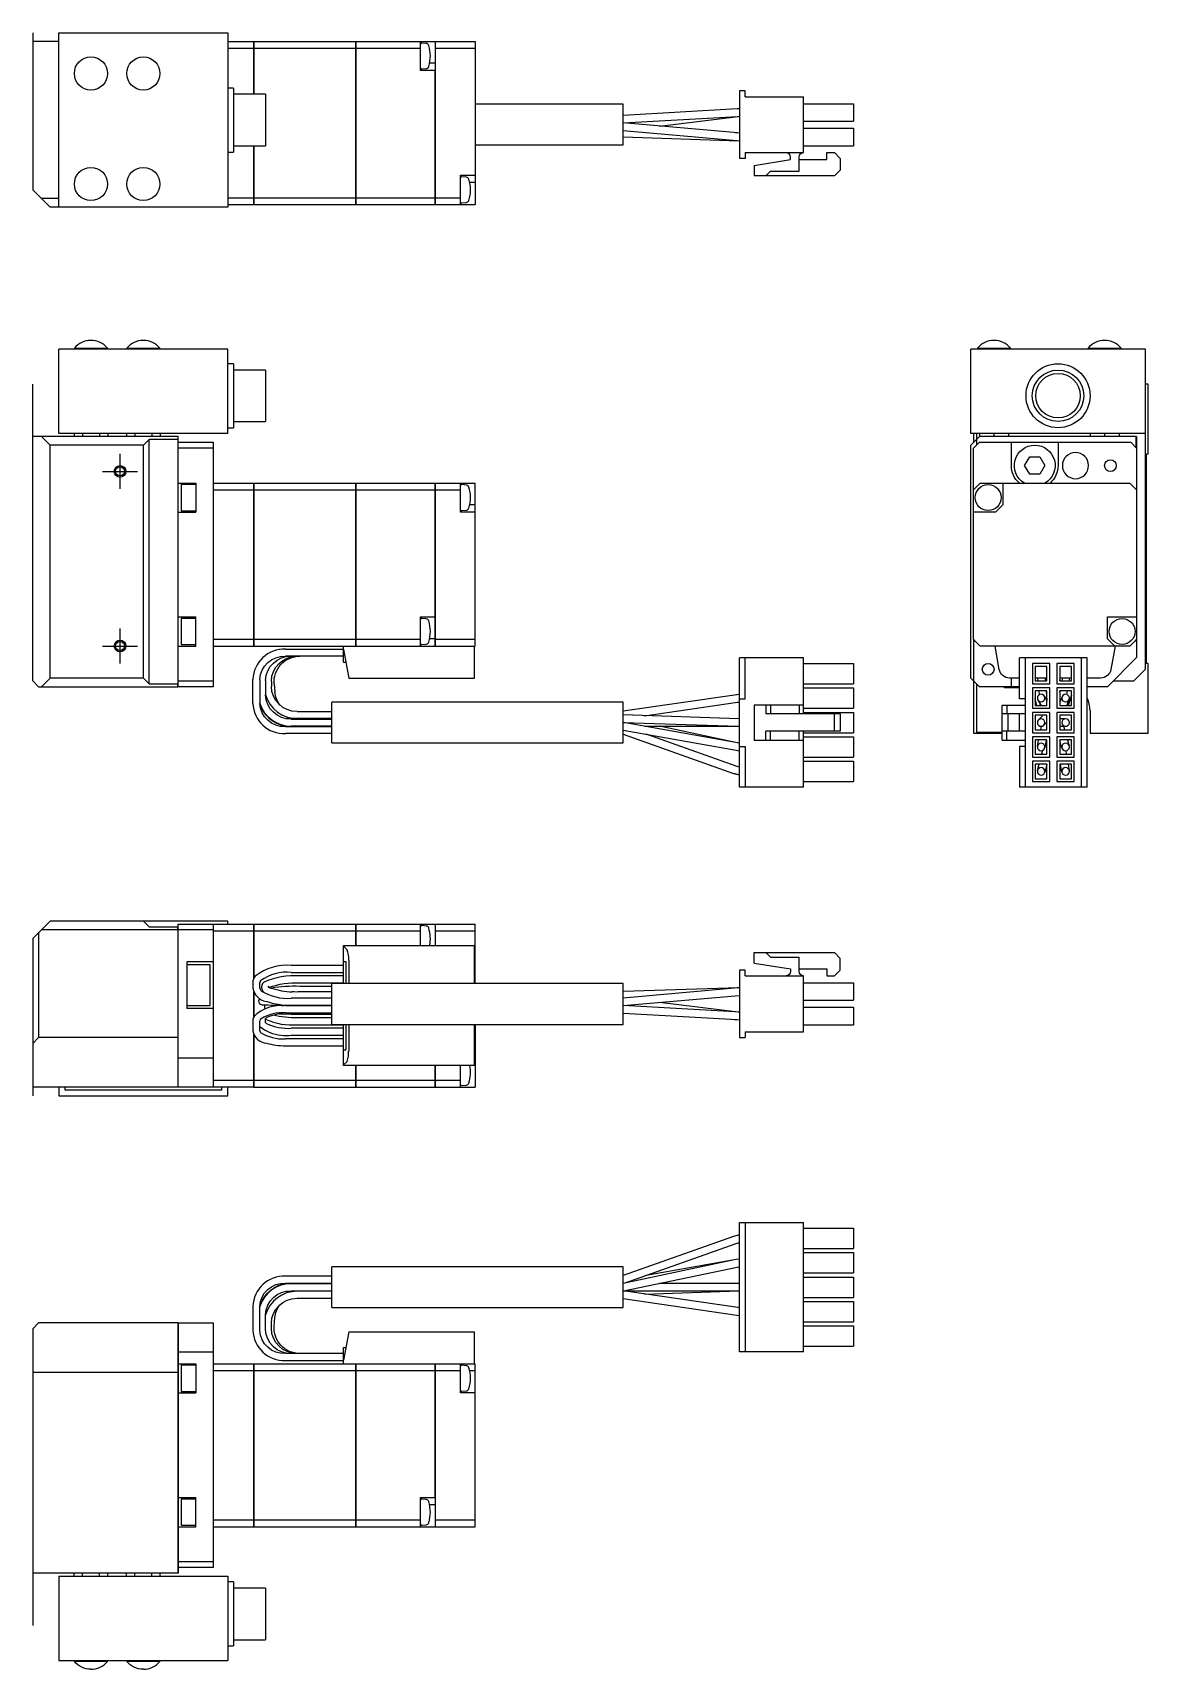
# Model space of a CAD drawing. Extents: x -1 to 450, y -8 to 292.
# Drawn here: x 258.5 to 450.1, y 10 to 291.2 of the extents above; entities that cross this region are included whole.
import ezdxf

# ---------------------------------------------------------------- set-up
doc = ezdxf.new("R2010")
doc.units = 0
doc.header["$LTSCALE"] = 0.5
doc.linetypes.add('CENTER', pattern=[50.8, 31.75, -6.35, 6.35, -6.35])
for name, color, linetype in [('MSM_CENTER', 1, 'CENTER'), ('MSM_CONTINUOUS', 7, 'CONTINUOUS'), ('MSM_NARROW', 5, 'CONTINUOUS')]:
    doc.layers.add(name, color=color, linetype=linetype)

msp = doc.modelspace()

# ---------------------------------------------------------------- linework, layer by layer
at = {"layer": 'MSM_CENTER'}
for p, q in [((273.49, 212.82), (273.49, 218.82)), ((270.49, 215.82), (276.49, 215.82)), ((273.49, 182.82), (273.49, 188.82)), ((270.49, 185.82), (276.49, 185.82))]:
    msp.add_line(p, q, dxfattribs=at)
at = {"layer": 'MSM_CONTINUOUS'}
for p, q in [((258.49, 291.2), (258.49, 264.2)), ((262.99, 289.7), (258.49, 289.7)), ((262.99, 291.2), (291.99, 291.2)), ((262.99, 261.2), (262.99, 291.2)), ((291.99, 291.2), (291.99, 261.2)), ((291.99, 289.7), (296.48, 289.7)), ((296.48, 280.62), (296.48, 289.7)), ((296.49, 289.7), (296.49, 280.62)), ((296.49, 289.7), (313.98, 289.7)), ((313.98, 261.7), (313.98, 289.7)), ((313.99, 289.69), (313.98, 289.69)), ((313.99, 289.7), (313.99, 261.7)), ((313.99, 289.7), (327.59, 289.7)), ((325.09, 284.7), (325.09, 289.7)), ((327.6, 289.7), (327.6, 261.7)), ((327.6, 289.7), (334.49, 289.7)), ((334.49, 289.7), (334.49, 261.7)), ((291.99, 288.54), (296.48, 288.54)), ((296.49, 288.54), (313.98, 288.54)), ((313.99, 288.53), (313.98, 288.53)), ((313.99, 288.54), (325.09, 288.54)), ((326.08, 289.36), (325.31, 289.43)), ((327.6, 288.54), (334.49, 288.54)), ((327.59, 284.7), (325.09, 284.7)), ((325.31, 284.97), (326.08, 285.03)), ((327.59, 285.95), (326.66, 285.95)), ((327.59, 261.7), (327.59, 284.7)), ((292.99, 281.7), (291.99, 281.7)), ((292.99, 281.7), (292.99, 270.7)), ((298.49, 280.62), (292.99, 280.62)), ((296.49, 280.77), (296.48, 280.75)), ((298.49, 280.62), (298.49, 271.77)), ((359.89, 278.93), (334.49, 278.93)), ((359.89, 271.93), (359.89, 278.93)), ((380.89, 281.19), (379.89, 281.19)), ((379.89, 281.19), (379.89, 269.59)), ((380.89, 280.19), (380.89, 281.19)), ((380.89, 280.19), (390.89, 280.19)), ((390.89, 270.59), (390.89, 280.19)), ((390.89, 278.99), (399.49, 278.99)), ((399.49, 278.99), (399.49, 275.99)), ((379.47, 278.12), (359.89, 277)), ((359.89, 275.7), (379.55, 276.82)), ((379.54, 273.98), (359.92, 275.7)), ((366.12, 275.15), (379.67, 276.81)), ((379.89, 278.14), (379.47, 278.12)), ((379.55, 276.82), (379.89, 276.84)), ((379.88, 276.83), (379.89, 276.83)), ((390.89, 275.99), (399.49, 275.99)), ((359.89, 274.39), (379.42, 272.68)), ((359.89, 273.3), (379.76, 272.65)), ((379.89, 273.96), (379.12, 274.02)), ((379.89, 273.95), (379.54, 273.98)), ((390.89, 274.79), (399.49, 274.79)), ((399.49, 274.79), (399.49, 271.79)), ((291.99, 270.7), (292.99, 270.7)), ((292.99, 271.77), (298.49, 271.77)), ((296.48, 261.7), (296.48, 271.77)), ((296.48, 271), (296.49, 270.98)), ((296.49, 271.77), (296.49, 261.7)), ((334.49, 271.93), (359.89, 271.93)), ((379.42, 272.68), (379.89, 272.65)), ((379.76, 272.65), (379.89, 272.65)), ((380.89, 270.59), (380.89, 269.59)), ((380.89, 270.59), (390.89, 270.59)), ((390.89, 271.79), (399.49, 271.79)), ((394.89, 269.39), (394.89, 270.59)), ((394.89, 270.59), (396.19, 270.59)), ((396.19, 270.59), (397.19, 269.59)), ((380.89, 269.59), (379.89, 269.59)), ((382.39, 268.39), (388.64, 269.39)), ((382.39, 268.39), (382.39, 266.59)), ((384.39, 266.59), (385.19, 267.39)), ((385.19, 267.39), (390.14, 267.39)), ((388.64, 269.39), (388.64, 269.84)), ((390.14, 267.39), (390.14, 269.84)), ((390.14, 269.39), (394.89, 269.39)), ((397.19, 267.59), (396.19, 266.59)), ((397.19, 269.59), (397.19, 267.59)), ((331.99, 266.7), (334.49, 266.7)), ((331.99, 261.7), (331.99, 266.7)), ((332.97, 266.36), (332.2, 266.43)), ((334.49, 265.45), (333.55, 265.45)), ((396.19, 266.59), (382.39, 266.59)), ((259.99, 262.7), (258.49, 264.2)), ((262.99, 262.7), (259.99, 262.7)), ((261.49, 261.2), (259.99, 262.7)), ((291.99, 262.85), (296.48, 262.85)), ((291.99, 261.7), (296.48, 261.7)), ((296.49, 262.85), (313.98, 262.85)), ((296.49, 261.7), (313.98, 261.7)), ((313.99, 262.86), (313.98, 262.86)), ((313.99, 261.71), (313.98, 261.71)), ((313.99, 262.85), (327.59, 262.85)), ((313.99, 261.7), (327.59, 261.7)), ((327.6, 262.85), (331.99, 262.85)), ((327.6, 261.7), (334.49, 261.7)), ((332.2, 261.97), (332.97, 262.03)), ((291.99, 261.2), (261.49, 261.2)), ((291.99, 236.82), (262.99, 236.82)), ((262.99, 222.32), (262.99, 236.82)), ((265.64, 236.98), (271.34, 236.98)), ((265.64, 236.98), (265.64, 236.82)), ((271.34, 236.82), (271.34, 236.98)), ((274.64, 236.98), (280.34, 236.98)), ((274.64, 236.98), (274.64, 236.82)), ((280.34, 236.82), (280.34, 236.98)), ((291.99, 222.32), (291.99, 236.82)), ((419.6, 222.32), (419.6, 236.82)), ((449.6, 236.82), (419.6, 236.82)), ((420.75, 236.98), (426.45, 236.98)), ((420.75, 236.98), (420.75, 236.82)), ((426.45, 236.82), (426.45, 236.98)), ((439.75, 236.98), (445.45, 236.98)), ((439.75, 236.98), (439.75, 236.82)), ((445.45, 236.82), (445.45, 236.98)), ((449.6, 181.82), (449.6, 236.82)), ((292.99, 234.32), (291.99, 234.32)), ((292.99, 234.32), (292.99, 223.32)), ((258.49, 179.82), (258.49, 230.82)), ((298.49, 233.24), (292.99, 233.24)), ((298.49, 233.24), (298.49, 224.39)), ((450.1, 230.82), (449.6, 230.82)), ((450.1, 218.82), (450.1, 230.82)), ((291.99, 222.32), (262.99, 222.32)), ((265.61, 222.32), (265.61, 221.82)), ((267.05, 222.32), (267.05, 221.82)), ((269.94, 222.32), (269.94, 221.82)), ((271.38, 222.32), (271.38, 221.82)), ((274.61, 222.32), (274.61, 221.82)), ((276.05, 222.32), (276.05, 221.82)), ((278.94, 222.32), (278.94, 221.82)), ((280.38, 222.32), (280.38, 221.82)), ((291.99, 223.32), (292.99, 223.32)), ((292.99, 224.39), (298.49, 224.39)), ((449.6, 222.32), (419.6, 222.32)), ((420.1, 222.32), (420.1, 220.82)), ((420.6, 222.32), (420.6, 220.32)), ((421.1, 222.32), (421.1, 221.82)), ((423.6, 222.32), (423.6, 221.82)), ((426.1, 222.32), (426.1, 221.82)), ((440.1, 222.32), (440.1, 221.82)), ((442.6, 222.32), (442.6, 221.82)), ((445.1, 222.32), (445.1, 221.82)), ((283.49, 221.82), (258.49, 221.82)), ((261.49, 220.32), (259.99, 221.82)), ((261.49, 180.32), (261.49, 220.32)), ((277.49, 220.32), (261.49, 220.32)), ((278.49, 221.32), (277.49, 220.32)), ((277.49, 180.32), (277.49, 220.32)), ((278.49, 179.32), (278.49, 221.32)), ((283.49, 221.32), (278.49, 221.32)), ((283.49, 178.82), (283.49, 221.82)), ((283.49, 220.82), (289.49, 220.82)), ((289.49, 219.82), (283.49, 219.82)), ((289.49, 220.82), (289.49, 178.82)), ((421.1, 221.82), (419.6, 220.32)), ((419.6, 180.32), (419.6, 220.32)), ((421.1, 220.82), (420.1, 219.82)), ((420.1, 212.71), (420.1, 219.82)), ((448.1, 221.82), (421.1, 221.82)), ((421.1, 220.82), (447.1, 220.82)), ((426.6, 216.82), (426.6, 220.82)), ((434.6, 220.82), (434.6, 216.82)), ((448.1, 219.82), (447.1, 220.82)), ((448, 219.92), (448, 221.82)), ((448.1, 221.82), (448.1, 212.7)), ((428.87, 216.82), (429.73, 218.32)), ((429.73, 215.32), (428.87, 216.82)), ((429.73, 218.32), (431.46, 218.32)), ((431.46, 218.32), (432.33, 216.82)), ((432.33, 216.82), (431.46, 215.32)), ((449.8, 218.82), (450.1, 218.82)), ((449.8, 182.82), (449.8, 218.82)), ((283.49, 213.82), (286.49, 213.82)), ((286.49, 213.82), (286.49, 208.82)), ((289.49, 213.82), (296.48, 213.82)), ((296.48, 185.82), (296.48, 213.82)), ((296.49, 213.82), (296.49, 185.82)), ((296.49, 213.82), (313.98, 213.82)), ((313.98, 185.82), (313.98, 213.82)), ((313.99, 213.81), (313.98, 213.81)), ((313.99, 213.82), (313.99, 185.82)), ((313.99, 213.82), (327.59, 213.82)), ((327.59, 185.82), (327.59, 213.82)), ((327.6, 213.82), (327.6, 185.82)), ((327.6, 213.82), (334.49, 213.82)), ((331.99, 208.82), (331.99, 213.82)), ((334.49, 185.82), (334.49, 213.82)), ((421.25, 213.82), (446.94, 213.82)), ((425.1, 213.82), (425.1, 210.07)), ((431.46, 215.32), (429.73, 215.32)), ((283.99, 213.57), (283.99, 209.07)), ((286.49, 213.57), (283.99, 213.57)), ((289.49, 212.66), (296.48, 212.66)), ((296.49, 212.66), (313.98, 212.66)), ((313.99, 212.66), (313.98, 212.66)), ((313.99, 212.66), (327.59, 212.66)), ((327.6, 212.66), (331.99, 212.66)), ((332.97, 213.48), (332.2, 213.55)), ((420.1, 186.97), (420.1, 212.66)), ((448.1, 212.66), (448.1, 186.97)), ((283.49, 208.82), (286.49, 208.82)), ((283.99, 209.07), (286.49, 209.07)), ((334.49, 208.82), (331.99, 208.82)), ((332.2, 209.08), (332.97, 209.15)), ((334.49, 210.07), (333.55, 210.07)), ((423.85, 208.82), (420.1, 208.82)), ((283.49, 190.82), (286.49, 190.82)), ((283.99, 190.57), (283.99, 186.07)), ((286.49, 190.57), (283.99, 190.57)), ((286.49, 185.82), (286.49, 190.82)), ((325.09, 190.82), (327.59, 190.82)), ((325.09, 185.82), (325.09, 190.82)), ((326.08, 190.48), (325.31, 190.55)), ((443.1, 190.82), (448.1, 190.82)), ((443.1, 187.07), (443.1, 190.82)), ((283.49, 185.82), (286.49, 185.82)), ((283.99, 186.07), (286.49, 186.07)), ((289.49, 186.97), (296.48, 186.97)), ((289.49, 185.82), (296.48, 185.82)), ((296.49, 186.97), (313.98, 186.97)), ((296.49, 185.82), (334.49, 185.82)), ((311.89, 183.02), (311.89, 185.82)), ((313.99, 186.97), (313.98, 186.97)), ((313.99, 185.83), (313.98, 185.83)), ((313.99, 186.97), (325.09, 186.97)), ((325.31, 186.08), (326.08, 186.15)), ((327.59, 187.07), (326.66, 187.07)), ((327.6, 186.97), (334.49, 186.97)), ((334.39, 180.32), (334.39, 185.82)), ((420.1, 186.92), (420.1, 170.82)), ((446.94, 185.82), (421.25, 185.82)), ((424.51, 181.8), (423.8, 185.82)), ((444.4, 185.82), (443.69, 181.8)), ((448.1, 186.93), (448.1, 183.82)), ((301.89, 185.27), (311.89, 185.27)), ((311.89, 184.07), (301.89, 184.07)), ((304.38, 184.07), (304.14, 184.06)), ((311.89, 185.22), (312.76, 180.32)), ((311.89, 183.02), (312.28, 183.02)), ((379.89, 161.57), (379.89, 183.77)), ((390.89, 183.77), (379.89, 183.77)), ((380.89, 176.77), (380.89, 183.77)), ((390.89, 174.17), (390.89, 183.77)), ((390.89, 182.82), (399.49, 182.82)), ((399.49, 182.82), (399.49, 179.32)), ((428, 176.77), (428, 183.77)), ((439.6, 183.77), (428, 183.77)), ((429, 161.57), (429, 183.77)), ((433.2, 182.82), (430.2, 182.82)), ((430.2, 182.82), (430.2, 179.32)), ((433.2, 179.32), (433.2, 182.82)), ((434.4, 182.82), (434.4, 179.32)), ((437.4, 182.82), (434.4, 182.82)), ((437.4, 179.32), (437.4, 182.82)), ((438.6, 183.77), (438.6, 161.57)), ((439.6, 161.57), (439.6, 183.77)), ((443.1, 178.82), (448.1, 183.82)), ((450.1, 182.82), (449.8, 182.82)), ((450.1, 170.82), (450.1, 182.82)), ((259.99, 178.82), (261.49, 180.32)), ((277.49, 180.32), (261.49, 180.32)), ((277.49, 180.32), (278.49, 179.32)), ((296.29, 175.97), (296.29, 180.06)), ((297.49, 180.06), (297.49, 175.97)), ((312.76, 180.32), (334.39, 180.32)), ((419.6, 180.32), (421.1, 178.82)), ((428, 180.32), (426.28, 180.32)), ((426.6, 178.82), (426.6, 180.32)), ((430.7, 182.32), (430.7, 179.82)), ((432.7, 182.32), (430.7, 182.32)), ((432.7, 180.32), (430.7, 180.32)), ((431.2, 179.82), (431.16, 180.32)), ((432.37, 180.32), (432.41, 179.82)), ((432.7, 179.94), (432.69, 180.32)), ((432.7, 179.82), (432.7, 182.32)), ((434.9, 182.32), (434.9, 179.82)), ((436.9, 182.32), (434.9, 182.32)), ((436.9, 180.32), (434.9, 180.32)), ((434.9, 179.82), (434.97, 180.32)), ((435.35, 180.32), (435.26, 179.82)), ((436.58, 180.32), (436.48, 179.82)), ((436.9, 179.82), (436.9, 182.32)), ((441.92, 180.32), (439.6, 180.32)), ((447.6, 179.82), (449.6, 181.82)), ((258.49, 179.82), (259.49, 178.82)), ((259.49, 178.82), (283.39, 178.82)), ((278.49, 179.32), (283.4, 179.32)), ((283.49, 178.92), (283.39, 178.82)), ((283.49, 179.44), (283.4, 179.32)), ((283.4, 178.82), (283.4, 179.32)), ((283.49, 179.82), (289.49, 179.82)), ((289.49, 178.82), (283.49, 178.82)), ((298.49, 179.9), (298.49, 177.43)), ((299.49, 179.75), (299.49, 178.88)), ((299.97, 179.3), (300.09, 177.91)), ((379.42, 177.45), (359.89, 174.62)), ((379.89, 177.5), (379.39, 177.45)), ((390.89, 179.32), (399.49, 179.32)), ((390.89, 178.62), (399.49, 178.62)), ((399.49, 178.62), (399.49, 175.12)), ((420.6, 179.32), (420.6, 171.02)), ((428, 178.82), (421.1, 178.82)), ((425.4, 178.62), (425.4, 178.82)), ((428, 178.62), (425.4, 178.62)), ((430.2, 179.32), (433.2, 179.32)), ((430.2, 178.62), (430.2, 175.12)), ((433.2, 178.62), (430.2, 178.62)), ((430.7, 179.82), (432.7, 179.82)), ((432.7, 178.12), (430.7, 178.12)), ((430.7, 178.12), (430.7, 175.62)), ((431.4, 177.44), (431.35, 178.12)), ((432.7, 176.47), (432.25, 177.2)), ((432.55, 178.12), (432.69, 176.48)), ((432.7, 175.62), (432.7, 178.12)), ((433.2, 175.12), (433.2, 178.62)), ((434.4, 179.32), (437.4, 179.32)), ((434.4, 178.62), (434.4, 175.12)), ((437.4, 178.62), (434.4, 178.62)), ((434.9, 179.82), (436.9, 179.82)), ((436.9, 178.12), (434.9, 178.12)), ((434.9, 178.12), (434.9, 175.62)), ((434.9, 177.93), (434.93, 178.12)), ((436.15, 178.12), (436.04, 177.5)), ((436.9, 177.4), (436.33, 175.62)), ((436.9, 175.62), (436.9, 178.12)), ((437.4, 175.12), (437.4, 178.62)), ((443.1, 178.82), (439.6, 178.82)), ((444.1, 179.82), (447.6, 179.82)), ((297.5, 175.97), (297.49, 176.01)), ((303.89, 174.57), (309.89, 174.57)), ((309.89, 169.17), (309.89, 176.17)), ((359.89, 176.17), (309.89, 176.17)), ((359.89, 169.17), (359.89, 176.17)), ((363.6, 173.85), (379.57, 176.16)), ((379.57, 176.16), (379.89, 176.2)), ((379.89, 176.77), (380.89, 176.77)), ((390.89, 175.67), (382.39, 175.67)), ((382.39, 175.67), (382.39, 169.67)), ((384.39, 175.67), (384.39, 174.17)), ((385.19, 175.67), (385.19, 174.17)), ((390.14, 175.67), (390.14, 174.17)), ((390.89, 175.12), (399.49, 175.12)), ((390.89, 174.42), (399.49, 174.42)), ((399.49, 174.42), (399.49, 170.92)), ((425, 169.67), (425, 175.67)), ((425, 175.67), (429, 175.67)), ((425.8, 175.67), (425.8, 174.17)), ((429, 176.77), (428, 176.77)), ((430.2, 175.12), (433.2, 175.12)), ((430.2, 174.42), (430.2, 170.92)), ((433.2, 174.42), (430.2, 174.42)), ((430.95, 175.62), (430.7, 176.8)), ((430.92, 175.79), (430.7, 176.31)), ((430.7, 175.62), (432.7, 175.62)), ((431.14, 176.53), (431.69, 175.62)), ((431.56, 175.62), (431.53, 175.88)), ((433.2, 170.92), (433.2, 174.42)), ((434.4, 175.12), (437.4, 175.12)), ((437.4, 174.42), (434.4, 174.42)), ((434.4, 174.42), (434.4, 170.92)), ((435.29, 177.1), (434.9, 176.11)), ((434.9, 175.62), (436.9, 175.62)), ((436.1, 175.62), (436.5, 176.63)), ((437.4, 170.92), (437.4, 174.42)), ((440.1, 174.72), (440.1, 170.82)), ((301.89, 171.97), (309.89, 171.97)), ((302.18, 173.42), (302.16, 173.42)), ((302.16, 173.42), (302.18, 173.42)), ((302.89, 173.37), (302.18, 173.42)), ((302.18, 173.42), (303.39, 173.27)), ((309.89, 173.37), (302.89, 173.37)), ((302.89, 173.27), (309.89, 173.27)), ((309.89, 172.07), (302.89, 172.07)), ((379.8, 173.32), (359.89, 173.97)), ((359.89, 172.66), (379.76, 172.02)), ((379.57, 169.18), (359.97, 172.66)), ((363.61, 172.02), (379.89, 172.02)), ((379.5, 169.21), (366.15, 172.02)), ((379.76, 172.02), (379.89, 172.02)), ((379.89, 173.32), (379.8, 173.32)), ((397.19, 174.17), (384.39, 174.17)), ((396.19, 171.17), (396.19, 174.17)), ((397.19, 174.17), (397.19, 171.17)), ((429, 174.17), (425, 174.17)), ((426, 174.17), (426, 171.17)), ((428, 171.17), (428, 174.17)), ((432.7, 173.92), (430.7, 173.92)), ((430.7, 173.92), (430.7, 171.42)), ((431.96, 173.84), (431.24, 173.13)), ((431.69, 172.02), (431.58, 171.42)), ((432.16, 172.21), (432.7, 172.74)), ((432.7, 171.42), (432.7, 173.92)), ((436.9, 173.92), (434.9, 173.92)), ((434.9, 173.92), (434.9, 171.42)), ((435.9, 173.32), (434.9, 173.32)), ((434.9, 172.02), (435.9, 172.02)), ((435.76, 171.42), (435.6, 172.02)), ((436.9, 171.42), (436.9, 173.92)), ((309.89, 170.77), (301.89, 170.77)), ((309.89, 169.17), (359.89, 169.17)), ((359.89, 171.35), (379.34, 167.9)), ((359.89, 170.68), (378.86, 163.94)), ((379.29, 165.17), (363.84, 170.66)), ((379.89, 169.15), (379.5, 169.21)), ((379.89, 169.14), (379.57, 169.18)), ((382.39, 169.67), (390.89, 169.67)), ((384.39, 169.67), (384.39, 171.17)), ((397.19, 171.17), (384.39, 171.17)), ((385.19, 169.67), (385.19, 171.17)), ((390.14, 169.67), (390.14, 171.17)), ((390.89, 161.57), (390.89, 171.17)), ((390.89, 170.92), (399.49, 170.92)), ((390.89, 170.22), (399.49, 170.22)), ((399.49, 170.22), (399.49, 166.72)), ((420.1, 170.82), (425, 170.82)), ((420.6, 171.02), (425, 171.02)), ((429, 171.17), (425, 171.17)), ((425, 169.67), (429, 169.67)), ((425.8, 169.67), (425.8, 171.17)), ((430.2, 170.92), (433.2, 170.92)), ((430.2, 170.22), (430.2, 166.72)), ((433.2, 170.22), (430.2, 170.22)), ((430.7, 171.42), (432.7, 171.42)), ((432.7, 169.72), (430.7, 169.72)), ((430.7, 169.72), (430.7, 167.22)), ((431.06, 168.58), (431.27, 169.72)), ((432.59, 169.72), (432.34, 168.35)), ((432.7, 167.22), (432.7, 169.72)), ((433.2, 166.72), (433.2, 170.22)), ((434.4, 170.92), (437.4, 170.92)), ((434.4, 170.22), (434.4, 166.72)), ((437.4, 170.22), (434.4, 170.22)), ((434.9, 171.42), (436.9, 171.42)), ((436.9, 169.72), (434.9, 169.72)), ((434.9, 169.72), (434.9, 167.22)), ((435.27, 168.29), (434.9, 169.66)), ((436.23, 169.72), (436.52, 168.64)), ((436.9, 167.22), (436.9, 169.72)), ((437.4, 166.72), (437.4, 170.22)), ((440.1, 170.82), (450.1, 170.82)), ((379.34, 167.9), (379.89, 167.83)), ((379.89, 168.57), (380.89, 168.57)), ((380.89, 168.57), (380.89, 161.57)), ((390.89, 166.72), (399.49, 166.72)), ((390.89, 166.02), (399.49, 166.02)), ((399.49, 166.02), (399.49, 162.52)), ((429, 168.57), (428, 168.57)), ((428, 168.57), (428, 161.57)), ((430.2, 166.72), (433.2, 166.72)), ((430.2, 166.02), (430.2, 162.52)), ((433.2, 166.02), (430.2, 166.02)), ((430.7, 167.22), (432.7, 167.22)), ((431.91, 167.85), (431.76, 167.22)), ((433.2, 162.52), (433.2, 166.02)), ((434.4, 166.72), (437.4, 166.72)), ((434.4, 166.02), (434.4, 162.52)), ((437.4, 166.02), (434.4, 166.02)), ((434.9, 167.22), (436.9, 167.22)), ((436.08, 167.22), (435.98, 167.82)), ((437.4, 162.52), (437.4, 166.02)), ((378.85, 163.95), (379.89, 163.68)), ((378.86, 163.94), (379.89, 163.68)), ((379.89, 165), (379.28, 165.17)), ((430.7, 165.52), (430.7, 163.02)), ((432.7, 165.52), (430.7, 165.52)), ((431.07, 164.42), (431.34, 165.52)), ((432.67, 165.52), (432.33, 164.11)), ((432.7, 163.02), (432.7, 165.52)), ((434.9, 165.52), (434.9, 163.02)), ((436.9, 165.52), (434.9, 165.52)), ((435.26, 164.16), (435.04, 165.52)), ((436.35, 165.52), (436.54, 164.37)), ((436.9, 163.02), (436.9, 165.52)), ((390.89, 161.57), (379.89, 161.57)), ((390.89, 162.52), (399.49, 162.52)), ((439.6, 161.57), (428, 161.57)), ((430.2, 162.52), (433.2, 162.52)), ((430.7, 163.02), (432.7, 163.02)), ((434.4, 162.52), (437.4, 162.52)), ((434.9, 163.02), (436.9, 163.02)), ((259.99, 137.04), (261.49, 138.54)), ((291.99, 138.54), (261.49, 138.54)), ((277.49, 138.54), (278.49, 137.54)), ((283.49, 138.04), (296.48, 138.04)), ((283.49, 110.04), (283.49, 138.04)), ((289.49, 138.04), (289.49, 110.04)), ((291.99, 138.04), (291.99, 138.54)), ((296.48, 128.75), (296.48, 138.04)), ((296.49, 138.04), (313.98, 138.04)), ((296.49, 138.04), (296.49, 128.77)), ((313.98, 134.34), (313.98, 138.04)), ((313.99, 138.03), (313.98, 138.03)), ((313.99, 138.04), (313.99, 134.34)), ((313.99, 138.04), (327.59, 138.04)), ((325.09, 134.34), (325.09, 138.04)), ((327.6, 138.04), (327.6, 134.34)), ((327.6, 138.04), (334.49, 138.04)), ((334.49, 127.81), (334.49, 138.04)), ((258.49, 135.54), (259.99, 137.04)), ((258.49, 135.54), (258.49, 108.54)), ((259.49, 136.54), (259.49, 118.54)), ((283.39, 137.04), (259.99, 137.04)), ((278.49, 137.54), (283.49, 137.54)), ((283.4, 137.05), (283.39, 137.04)), ((283.39, 137.04), (283.39, 118.54)), ((283.4, 137.05), (283.4, 137.54)), ((283.4, 137.05), (283.49, 137.01)), ((289.49, 137.04), (283.49, 137.04)), ((289.49, 136.89), (296.48, 136.89)), ((296.49, 136.89), (313.98, 136.89)), ((313.99, 136.89), (313.98, 136.89)), ((313.99, 136.89), (325.09, 136.89)), ((326.08, 137.71), (325.31, 137.77)), ((327.6, 136.89), (334.49, 136.89)), ((311.89, 134.34), (334.39, 134.34)), ((311.89, 127.81), (311.89, 134.34)), ((311.89, 134.24), (312.5, 133.63)), ((334.39, 127.81), (334.39, 134.34)), ((382.39, 133.14), (396.19, 133.14)), ((382.39, 131.34), (382.39, 133.14)), ((384.39, 133.14), (385.19, 132.34)), ((385.19, 132.34), (390.14, 132.34)), ((390.14, 129.89), (390.14, 132.34)), ((397.19, 132.14), (396.19, 133.14)), ((284.99, 131.54), (284.99, 123.54)), ((289.49, 131.54), (284.99, 131.54)), ((288.99, 131.04), (284.99, 131.04)), ((288.99, 124.04), (288.99, 131.04)), ((311.89, 130.94), (302.89, 130.94)), ((302.89, 129.74), (311.89, 129.74)), ((311.89, 131.64), (312.28, 131.64)), ((312.28, 131.64), (312.28, 127.81)), ((312.76, 131.86), (312.76, 127.81)), ((380.89, 130.14), (379.89, 130.14)), ((379.89, 130.14), (379.89, 118.54)), ((380.89, 129.14), (380.89, 130.14)), ((382.39, 131.34), (388.64, 130.34)), ((388.64, 130.34), (388.64, 129.89)), ((390.14, 130.34), (394.89, 130.34)), ((394.89, 130.34), (394.89, 129.14)), ((396.19, 129.14), (397.19, 130.14)), ((397.19, 130.14), (397.19, 132.14)), ((296.29, 128), (296.29, 127.04)), ((297.49, 127.02), (297.49, 128)), ((297.82, 127), (297.83, 126.96)), ((297.83, 126.96), (297.9, 126.76)), ((299.02, 127.21), (298.96, 127.37)), ((309.89, 127.34), (304.35, 127.34)), ((311.89, 129.14), (304.38, 129.14)), ((304.38, 127.94), (311.89, 127.94)), ((309.89, 120.81), (309.89, 127.81)), ((359.89, 127.81), (309.89, 127.81)), ((359.89, 120.81), (359.89, 127.81)), ((379.76, 127.09), (359.89, 126.44)), ((379.01, 127.02), (359.89, 125.34)), ((379.89, 127.08), (379.01, 127.02)), ((379.89, 127.09), (379.43, 127.08)), ((379.89, 127.09), (379.76, 127.09)), ((380.89, 129.14), (390.89, 129.14)), ((390.89, 119.54), (390.89, 129.14)), ((390.89, 127.94), (399.49, 127.94)), ((394.89, 129.14), (396.19, 129.14)), ((399.49, 127.94), (399.49, 124.94)), ((284.99, 124.04), (288.99, 124.04)), ((296.48, 122.14), (296.48, 126.39)), ((296.49, 126.37), (296.49, 122.16)), ((297.33, 125.03), (297.29, 124.84)), ((297.45, 125.21), (297.33, 125.03)), ((298.3, 124.17), (298.29, 124.12)), ((298.29, 124.12), (298.29, 123.72)), ((309.89, 123.99), (301.89, 123.99)), ((309.89, 125.29), (302.89, 125.29)), ((302.89, 124.09), (309.89, 124.09)), ((304.47, 126.39), (304.43, 126.39)), ((309.89, 126.39), (304.45, 126.39)), ((379.11, 122.94), (359.89, 124.04)), ((359.92, 124.04), (379.12, 125.72)), ((379.67, 122.93), (366.12, 124.58)), ((379.12, 125.72), (379.89, 125.77)), ((390.89, 124.94), (399.49, 124.94)), ((390.89, 123.74), (399.49, 123.74)), ((399.49, 123.74), (399.49, 120.74)), ((289.49, 123.54), (284.99, 123.54)), ((296.29, 121.44), (296.29, 119.7)), ((297.49, 119.7), (297.49, 121.44)), ((298.29, 123.72), (298.3, 123.68)), ((298.3, 123.68), (298.35, 123.45)), ((298.49, 121.1), (298.49, 121.83)), ((300.84, 122.61), (302.89, 122.54)), ((301.89, 122.79), (309.89, 122.79)), ((302.89, 122.54), (309.89, 122.54)), ((309.89, 121.94), (303.89, 121.94)), ((359.89, 122.74), (379.47, 121.62)), ((379.04, 121.64), (379.89, 121.61)), ((379.89, 122.91), (379.11, 122.94)), ((379.33, 121.62), (379.89, 121.6)), ((379.47, 121.62), (379.89, 121.6)), ((258.49, 117.54), (259.49, 118.54)), ((283.39, 118.54), (259.49, 118.54)), ((283.39, 118.54), (283.4, 118.53)), ((283.4, 118.53), (283.49, 118.57)), ((283.4, 118.53), (283.4, 110.05)), ((296.48, 110.04), (296.48, 119.09)), ((296.49, 119.07), (296.49, 110.04)), ((311.89, 118.34), (301.89, 118.34)), ((311.89, 120.14), (302.89, 120.14)), ((302.89, 118.94), (311.89, 118.94)), ((303.89, 120.74), (311.89, 120.74)), ((309.89, 120.81), (359.89, 120.81)), ((311.89, 113.74), (311.89, 120.81)), ((312.28, 120.81), (312.28, 116.44)), ((312.76, 120.81), (312.76, 116.22)), ((334.39, 113.74), (334.39, 120.81)), ((334.49, 120.81), (334.49, 110.04)), ((379.89, 118.54), (380.89, 118.54)), ((380.89, 119.54), (390.89, 119.54)), ((380.89, 119.54), (380.89, 118.54)), ((390.89, 120.74), (399.49, 120.74)), ((301.89, 117.14), (311.89, 117.14)), ((311.89, 116.44), (312.28, 116.44)), ((283.49, 115.04), (289.49, 115.04)), ((312.5, 114.45), (311.89, 113.85)), ((334.39, 113.74), (311.89, 113.74)), ((313.98, 110.04), (313.98, 113.74)), ((313.99, 113.74), (313.99, 110.04)), ((327.59, 110.04), (327.59, 113.74)), ((327.6, 113.74), (327.6, 110.04)), ((331.99, 110.04), (331.99, 113.74)), ((334.39, 113.79), (334.49, 113.79)), ((283.39, 110.04), (258.49, 110.04)), ((262.99, 110.04), (262.99, 108.54)), ((263.99, 110.04), (263.99, 109.54)), ((283.49, 110.14), (283.39, 110.04)), ((296.48, 110.04), (283.49, 110.04)), ((289.49, 111.2), (296.48, 111.2)), ((290.99, 109.54), (290.99, 110.04)), ((291.99, 108.54), (291.99, 110.04)), ((296.49, 111.2), (313.98, 111.2)), ((296.49, 110.04), (313.98, 110.04)), ((313.99, 111.2), (313.98, 111.2)), ((313.99, 110.05), (313.98, 110.05)), ((313.99, 111.2), (327.59, 111.2)), ((313.99, 110.04), (327.59, 110.04)), ((327.6, 111.2), (331.99, 111.2)), ((327.6, 110.04), (334.49, 110.04)), ((332.2, 110.31), (332.97, 110.38)), ((262.99, 108.54), (291.99, 108.54)), ((263.99, 109.54), (290.99, 109.54)), ((378.86, 84.37), (359.89, 77.64)), ((379.89, 84.63), (378.86, 84.37)), ((379.89, 64.55), (379.89, 86.75)), ((379.89, 86.75), (390.89, 86.75)), ((380.89, 86.75), (380.89, 64.55)), ((390.89, 64.55), (390.89, 86.75)), ((390.89, 85.8), (399.49, 85.8)), ((399.49, 85.8), (399.49, 82.3)), ((360.27, 76.39), (379.29, 83.15)), ((379.28, 83.14), (379.89, 83.31)), ((379.29, 83.15), (379.89, 83.31)), ((390.89, 82.3), (399.49, 82.3)), ((390.89, 81.6), (399.49, 81.6)), ((399.49, 81.6), (399.49, 78.1)), ((309.89, 72.15), (309.89, 79.15)), ((359.89, 79.15), (309.89, 79.15)), ((379.24, 80.38), (359.89, 76.31)), ((359.89, 72.15), (359.89, 79.15)), ((359.95, 75), (379.5, 79.1)), ((379.34, 80.41), (363.84, 77.66)), ((379.89, 80.48), (379.24, 80.38)), ((379.89, 80.48), (379.34, 80.41)), ((379.5, 79.1), (379.89, 79.17)), ((301.35, 76.15), (300.95, 75.92)), ((309.89, 77.55), (301.89, 77.55)), ((301.89, 76.35), (309.89, 76.35)), ((309.89, 76.25), (302.89, 76.25)), ((379.89, 76.3), (366.15, 76.3)), ((390.89, 78.1), (399.49, 78.1)), ((390.89, 77.4), (399.49, 77.4)), ((399.49, 77.4), (399.49, 73.9)), ((302.18, 74.9), (302.16, 74.89)), ((302.16, 74.89), (302.18, 74.9)), ((302.18, 74.9), (303.39, 75.05)), ((302.89, 74.95), (302.18, 74.9)), ((302.89, 75.05), (309.89, 75.05)), ((309.89, 74.95), (302.89, 74.95)), ((303.89, 73.75), (309.89, 73.75)), ((379.6, 72.15), (359.89, 75.01)), ((359.89, 73.69), (379.42, 70.86)), ((359.96, 75), (379.89, 75)), ((363.6, 74.47), (379.8, 75)), ((390.89, 73.9), (399.49, 73.9)), ((390.89, 73.2), (399.49, 73.2)), ((399.49, 73.2), (399.49, 69.7)), ((296.29, 72.35), (296.29, 68.25)), ((297.49, 68.25), (297.49, 72.35)), ((297.5, 72.35), (297.49, 72.31)), ((298.49, 68.41), (298.49, 70.89)), ((299.97, 69.02), (300.09, 70.4)), ((309.89, 72.15), (359.89, 72.15)), ((379.42, 70.86), (379.89, 70.81)), ((379.89, 72.12), (379.57, 72.15)), ((379.89, 72.12), (379.6, 72.15)), ((258.49, 68.5), (259.49, 69.5)), ((258.49, 68.5), (258.49, 17.5)), ((283.39, 69.5), (259.49, 69.5)), ((283.39, 69.5), (283.49, 69.4)), ((283.4, 69.49), (283.4, 61.01)), ((283.49, 69.5), (283.49, 26.5)), ((283.49, 69.5), (289.49, 69.5)), ((289.49, 69.5), (289.49, 27.5)), ((299.49, 68.56), (299.49, 69.44)), ((312.76, 68), (311.89, 63.1)), ((312.76, 68), (334.39, 68)), ((334.39, 62.5), (334.39, 68)), ((390.89, 69.7), (399.49, 69.7)), ((390.89, 69), (399.49, 69)), ((399.49, 69), (399.49, 65.5)), ((311.89, 62.5), (311.89, 65.3)), ((311.89, 65.3), (312.28, 65.3)), ((390.89, 65.5), (399.49, 65.5)), ((289.49, 64.5), (283.49, 64.5)), ((283.49, 62.5), (286.49, 62.5)), ((283.99, 62.25), (283.99, 57.75)), ((286.49, 62.25), (283.99, 62.25)), ((286.49, 62.5), (286.49, 57.5)), ((289.49, 62.5), (296.48, 62.5)), ((296.48, 34.5), (296.48, 62.5)), ((296.49, 62.5), (327.59, 62.5)), ((296.49, 62.5), (296.49, 34.5)), ((311.89, 64.25), (301.89, 64.25)), ((301.89, 63.05), (311.89, 63.05)), ((304.38, 64.25), (304.14, 64.26)), ((313.98, 34.5), (313.98, 62.5)), ((313.99, 62.49), (313.98, 62.49)), ((313.99, 62.5), (313.99, 34.5)), ((327.59, 39.5), (327.59, 62.5)), ((327.6, 62.5), (334.49, 62.5)), ((327.6, 62.5), (327.6, 34.5)), ((331.99, 57.5), (331.99, 62.5)), ((332.97, 62.16), (332.2, 62.23)), ((334.49, 34.5), (334.49, 62.5)), ((390.89, 64.55), (379.89, 64.55)), ((283.39, 61), (258.49, 61)), ((283.4, 61.01), (283.39, 61)), ((283.39, 61), (283.39, 26.5)), ((283.49, 60.97), (283.4, 61.01)), ((289.49, 61.35), (296.48, 61.35)), ((296.49, 61.35), (313.98, 61.35)), ((313.99, 61.34), (313.98, 61.34)), ((313.99, 61.35), (327.59, 61.35)), ((327.6, 61.35), (331.99, 61.35)), ((334.49, 61.25), (333.55, 61.25)), ((283.49, 57.5), (286.49, 57.5)), ((283.99, 57.75), (286.49, 57.75)), ((334.49, 57.5), (331.99, 57.5)), ((332.2, 57.77), (332.97, 57.84)), ((283.49, 39.5), (286.49, 39.5)), ((286.49, 34.5), (286.49, 39.5)), ((325.09, 39.5), (327.59, 39.5)), ((325.09, 34.5), (325.09, 39.5)), ((283.99, 39.25), (283.99, 34.75)), ((286.49, 39.25), (283.99, 39.25)), ((326.08, 39.16), (325.31, 39.23)), ((327.59, 38.25), (326.66, 38.25)), ((327.59, 38.25), (327.59, 34.51)), ((283.49, 34.5), (286.49, 34.5)), ((283.99, 34.75), (286.49, 34.75)), ((289.49, 35.66), (296.48, 35.66)), ((289.49, 34.5), (296.48, 34.5)), ((296.49, 35.66), (313.98, 35.66)), ((296.49, 34.5), (313.98, 34.5)), ((313.99, 35.67), (313.98, 35.67)), ((313.99, 34.51), (313.98, 34.51)), ((313.99, 35.66), (325.09, 35.66)), ((313.99, 34.5), (327.59, 34.5)), ((325.31, 34.77), (326.08, 34.84)), ((327.6, 35.66), (334.49, 35.66)), ((327.6, 34.5), (334.49, 34.5)), ((283.49, 28.5), (289.49, 28.5)), ((283.49, 26.5), (258.49, 26.5)), ((262.99, 26), (262.99, 11.5)), ((262.99, 26), (291.99, 26)), ((265.61, 26), (265.61, 26.5)), ((267.05, 26), (267.05, 26.5)), ((269.94, 26), (269.94, 26.5)), ((271.38, 26), (271.38, 26.5)), ((274.61, 26), (274.61, 26.5)), ((276.05, 26), (276.05, 26.5)), ((278.94, 26), (278.94, 26.5)), ((280.38, 26), (280.38, 26.5)), ((289.49, 27.5), (283.49, 27.5)), ((291.99, 26), (291.99, 11.5)), ((292.99, 25), (291.99, 25)), ((292.99, 25), (292.99, 14)), ((298.49, 23.93), (292.99, 23.93)), ((298.49, 23.93), (298.49, 15.08)), ((292.99, 15.08), (298.49, 15.08)), ((262.99, 11.5), (291.99, 11.5)), ((265.64, 11.5), (265.64, 11.34)), ((271.34, 11.34), (265.64, 11.34)), ((271.34, 11.34), (271.34, 11.5)), ((274.64, 11.5), (274.64, 11.34)), ((280.34, 11.34), (274.64, 11.34)), ((280.34, 11.34), (280.34, 11.5)), ((291.99, 14), (292.99, 14))]:
    msp.add_line(p, q, dxfattribs=at)
for centre, radius in [((268.49, 284.2), 2.85), ((277.49, 284.2), 2.85), ((268.49, 265.2), 2.85), ((277.49, 265.2), 2.85), ((434.6, 228.82), 5.5), ((434.6, 228.82), 4.42), ((434.6, 228.82), 3.82), ((273.49, 215.82), 0.783), ((443.6, 216.82), 1.01), ((422.6, 211.32), 2.23), ((445.6, 188.32), 2.23), ((273.49, 185.82), 0.783), ((422.6, 181.82), 1.01)]:
    msp.add_circle(centre, radius, dxfattribs=at)
at = {"layer": 'MSM_CONTINUOUS', "extrusion": (0, 0, -1)}
for centre, radius in [((-437.6, 216.82), 2.25), ((-431.7, 176.87), 0.65), ((-435.9, 176.87), 0.65), ((-431.7, 172.67), 0.65), ((-435.9, 172.67), 0.65), ((-431.7, 168.47), 0.65), ((-435.9, 168.47), 0.65), ((-431.7, 164.27), 0.65), ((-435.9, 164.27), 0.65)]:
    msp.add_circle(centre, radius, dxfattribs=at)
at = {"layer": 'MSM_CONTINUOUS'}
for centre, radius, start, end in [((325.29, 289.23), 0.2, 85, 180), ((326.04, 288.86), 0.5, 17.6292, 85), ((320.79, 287.2), 6, 342.3708, 17.6292), ((325.29, 285.16), 0.2, 180, 275), ((326.04, 285.53), 0.5, 275, 342.3708), ((387.89, 269.84), 0.75, 0, 90), ((332.18, 266.23), 0.2, 85, 161.8051), ((332.93, 265.86), 0.5, 17.6292, 85), ((327.68, 264.2), 6, 342.3708, 17.6292), ((332.18, 262.16), 0.2, 198.1949, 275), ((332.93, 262.53), 0.5, 275, 342.3708), ((268.49, 234.62), 3.7, 89.9943, 140.3692), ((268.49, 234.62), 3.7, 39.6308, 90), ((277.49, 234.62), 3.7, 89.9943, 140.3692), ((277.49, 234.62), 3.7, 39.6308, 90), ((423.6, 234.62), 3.7, 90, 140.3692), ((423.6, 234.62), 3.7, 39.6308, 90), ((442.6, 234.62), 3.7, 90, 140.3692), ((442.6, 234.62), 3.7, 39.6308, 90), ((332.18, 213.35), 0.2, 85, 161.8051), ((332.93, 212.98), 0.5, 17.6292, 85), ((327.68, 211.32), 6, 342.3708, 17.6292), ((332.18, 209.28), 0.2, 198.1949, 275), ((332.93, 209.65), 0.5, 275, 342.3708), ((325.29, 190.35), 0.2, 85, 180), ((326.04, 189.98), 0.5, 17.6292, 85), ((320.79, 188.32), 6, 342.3708, 17.6292), ((325.29, 186.28), 0.2, 180, 275), ((326.04, 186.65), 0.5, 275, 342.3708), ((301.7, 179.86), 5.41, 87.9657, 177.8137), ((303.87, 178.95), 5.59, 195.9654, 270.2921), ((301.7, 176.17), 5.41, 182.1273, 272.0933), ((302.82, 177.63), 5.57, 197.3809, 270.7723), ((435.1, 174.72), 5, 0, 25.8857), ((325.29, 137.57), 0.2, 85, 180), ((326.04, 137.21), 0.5, 17.6292, 85), ((320.79, 135.54), 6, 348.463, 17.6291), ((308.26, 132.1), 4.51, 356.9565, 19.8759), ((302.14, 122.23), 8.74, 85.0197, 128.3235), ((302.15, 122.06), 7.72, 84.4381, 125.6687), ((298.01, 127.96), 1.72, 139.0024, 178.8954), ((299.01, 127.48), 2.75, 189.2724, 261.0568), ((298.11, 127.92), 0.622, 138.9031, 173.0608), ((298.36, 127.23), 0.889, 193.8661, 231.118), ((298.76, 127.25), 0.978, 128.7039, 194.8652), ((302.31, 133.92), 8.65, 238.5524, 273.8561), ((299.02, 127.21), 1.21, 201.8456, 229.7784), ((303.45, 116.44), 12.73, 85.8454, 114.6186), ((299.54, 127.88), 0.846, 231.4689, 266.9127), ((303.61, 100.48), 26.87, 88.4238, 98.8516), ((303.71, 140.14), 13.77, 252.1759, 267.1972), ((301.05, 117.61), 6.43, 82.4193, 135.037), ((297.92, 124.82), 0.622, 178.1145, 264.9417), ((301.61, 194.07), 69.98, 266.9256, 270.5083), ((302.7, 137.03), 12.93, 251.4264, 270.8555), ((303.71, 140.14), 13.77, 272.9984, 272.9996), ((297.75, 121.43), 1.45, 149.5973, 179.5942), ((297.97, 121.37), 0.476, 123.7324, 171.3862), ((301.42, 115.68), 7.13, 86.1621, 121.44), ((299.03, 121.42), 0.679, 120.1743, 142.5013), ((298.72, 121.89), 0.266, 210.6087, 235.589), ((299.42, 121.93), 1.25, 222.2163, 230.9064), ((303.06, 131.67), 10.96, 245.8666, 274.385), ((302.37, 128.84), 8.72, 244.6207, 273.4586), ((303.6, 108.74), 14.15, 96.6571, 110.3054), ((298.85, 120.17), 2.6, 190.5511, 265.471), ((301.96, 126.14), 7.25, 231.9863, 263.6299), ((298, 119.8), 0.517, 191.8582, 224.7596), ((301.38, 125.18), 6.86, 236.8577, 274.2662), ((302.02, 127.35), 8.45, 264.0847, 275.9153), ((301.78, 128.53), 11.39, 254.0263, 270.5737), ((308.12, 116), 4.64, 340.4546, 2.713), ((327.68, 112.54), 6, 342.3708, 11.5369), ((332.18, 110.51), 0.2, 198.1949, 275), ((332.93, 110.88), 0.5, 275, 342.3708), ((301.7, 72.15), 5.41, 87.9067, 177.8727), ((302.82, 70.68), 5.57, 89.2277, 162.6191), ((303.87, 69.36), 5.59, 89.7079, 164.0685), ((301.7, 68.46), 5.41, 182.1863, 272.0343), ((332.18, 62.03), 0.2, 85, 161.8051), ((332.93, 61.67), 0.5, 17.6292, 85), ((327.68, 60), 6, 342.3708, 17.6292), ((332.18, 57.97), 0.2, 198.1949, 275), ((332.93, 58.33), 0.5, 275, 342.3708), ((325.29, 39.03), 0.2, 85, 180), ((326.04, 38.67), 0.5, 17.6292, 85), ((320.79, 37), 6, 342.3708, 17.6292), ((325.29, 34.97), 0.2, 180, 275), ((326.04, 35.33), 0.5, 275, 342.3708), ((268.49, 13.7), 3.7, 270, 320.3692), ((277.49, 13.7), 3.7, 270, 320.3692)]:
    msp.add_arc(centre, radius, start, end, dxfattribs=at)
at = {"layer": 'MSM_CONTINUOUS', "extrusion": (0, 0, -1)}
for centre, radius, start, end in [((-390.89, 269.84), 0.75, 0, 90), ((-430.6, 216.82), 3.5, 300.6608, 239.3392), ((-430.6, 216.82), 4, 311.4096, 0), ((-430.6, 216.82), 4, 180, 228.5904), ((-434.1, 199.82), 19, 42.5374, 47.4636), ((-434.1, 199.82), 19, 132.5364, 137.4636), ((-411.05, 222.86), 19, 222.3336, 227.6664), ((-434.1, 199.82), 19, 312.5374, 317.4626), ((-457.14, 199.86), 19, 312.3336, 317.6664), ((-434.1, 199.82), 19, 222.5364, 227.4626), ((-301.71, 179.85), 4.22, 2.8542, 92.5704), ((-302.78, 179.78), 4.29, 1.642, 91.5567), ((-303.85, 179.71), 4.36, 0.5892, 90.5857), ((-304.34, 179.68), 4.39, 355.0821, 90.1308), ((-426.28, 182.12), 1.8, 270, 350), ((-430.6, 182.82), 3.5, 233.1642, 238.9973), ((-441.92, 182.12), 1.8, 190, 270), ((-302.78, 177.55), 4.29, 268.4892, 358.3121), ((-303.85, 178.92), 4.36, 269.4314, 359.3937), ((-304.45, 178.3), 4.37, 322.9581, 354.9542), ((-301.71, 176.18), 4.22, 267.5064, 357.069), ((-302.79, 177.41), 5.45, 271.1091, 336.0046), ((-387.89, 129.89), 0.75, 180, 270), ((-390.89, 129.89), 0.75, 270, 0), ((-303.6, 114.18), 13.78, 70.6907, 93.2092), ((-302.42, 110.6), 13.5, 84.8625, 92.0051), ((-303.69, 151.66), 25.29, 268.3223, 271.4809), ((-303.46, 137.74), 15.8, 268.4424, 283.4128), ((-380.2, 127.24), 4.35, 274.0193, 276.9792), ((-301.71, 72.13), 4.22, 2.931, 92.4936), ((-302.79, 70.9), 5.45, 27.2984, 91.1091), ((-302.78, 70.76), 4.29, 1.6879, 91.5108), ((-303.85, 69.39), 4.36, 0.6063, 90.5686), ((-304.45, 70.02), 4.37, 5.0458, 36.9461), ((-301.71, 68.46), 4.22, 267.4296, 357.1458), ((-302.78, 68.53), 4.29, 268.4433, 358.358), ((-303.85, 68.61), 4.36, 269.4143, 359.4108), ((-304.34, 68.64), 4.39, 269.8692, 4.9179), ((-268.49, 13.7), 3.7, 269.9943, 320.3692), ((-277.49, 13.7), 3.7, 269.9943, 320.3692)]:
    msp.add_arc(centre, radius, start, end, dxfattribs=at)
at = {"layer": 'MSM_NARROW'}
for centre in [(273.49, 215.82), (273.49, 185.82)]:
    msp.add_circle(centre, 1, dxfattribs=at)

doc.saveas('drawing.dxf')
